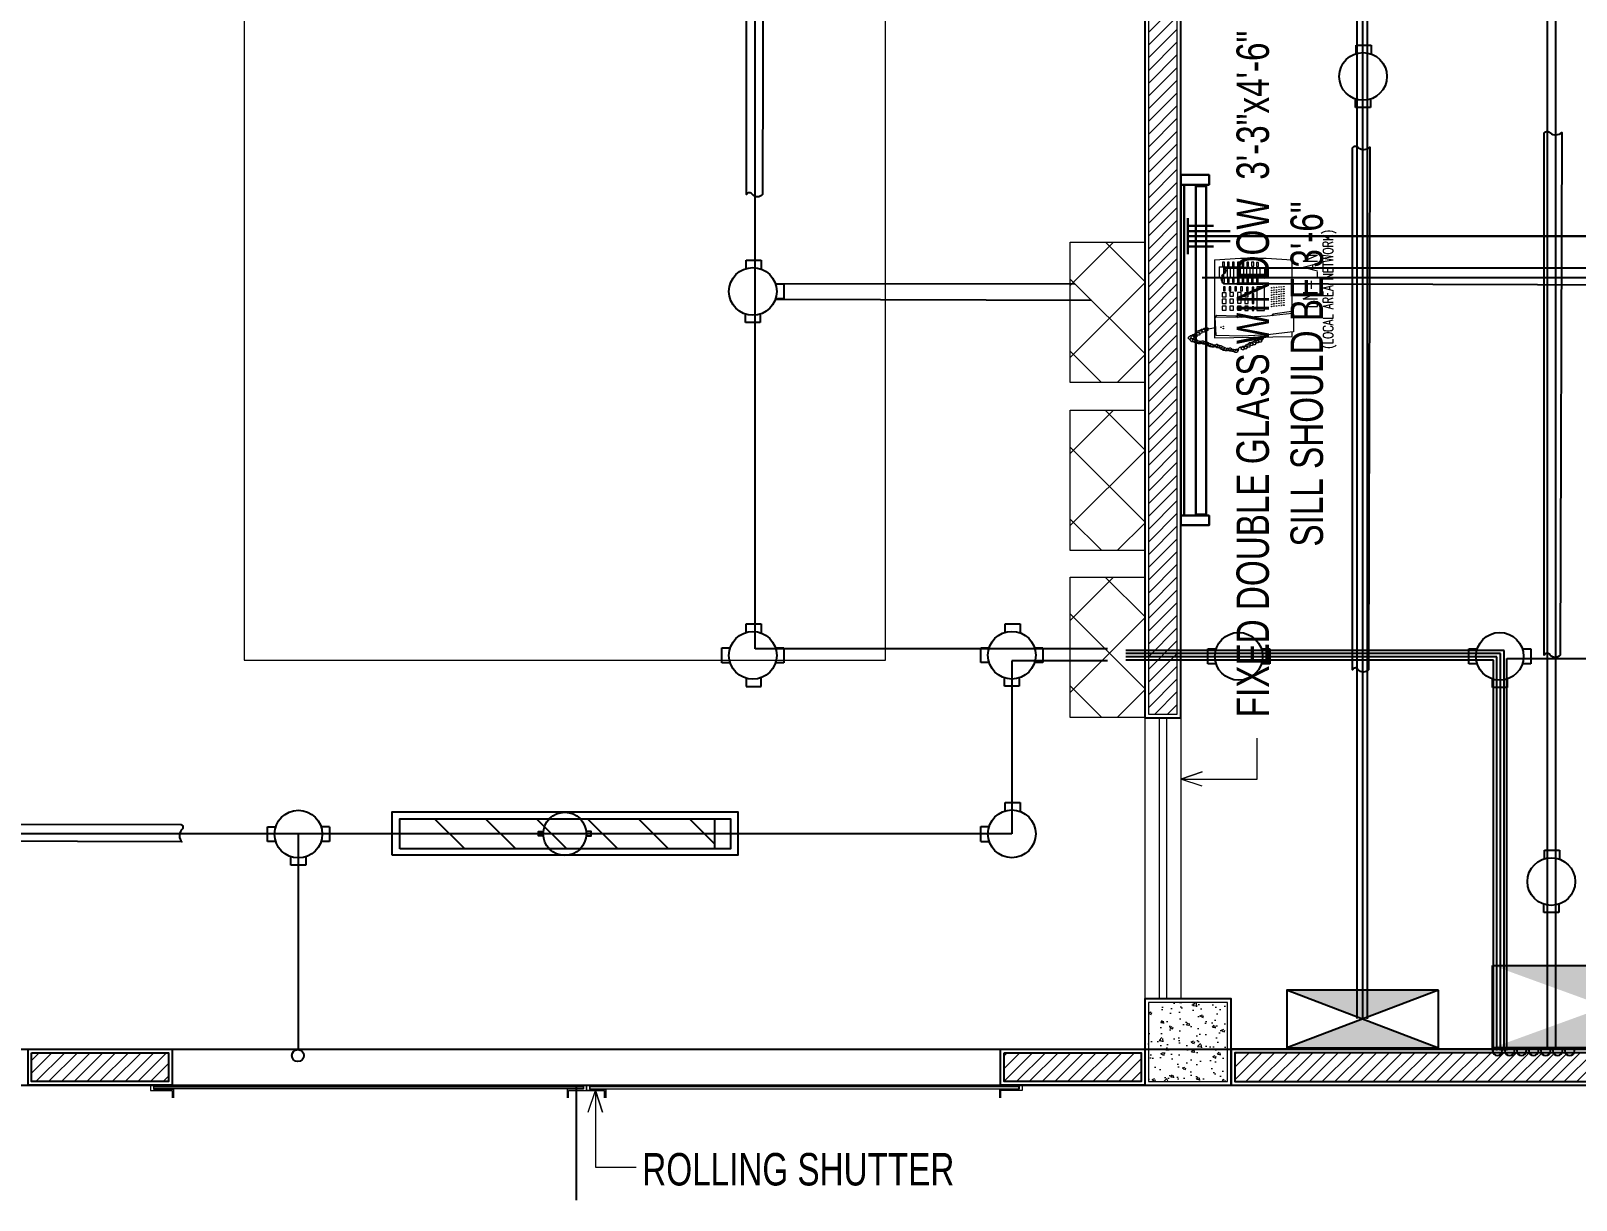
# Model space of a CAD drawing. Header units: inches. Extents: x 1078 to 5607, y 633 to 1543.
# Drawn here: x 1461.2 to 1675.7, y 926.9 to 1089.1 of the extents above; entities that cross this region are included whole.
import ezdxf

# ---------------------------------------------------------------- set-up
doc = ezdxf.new("R2010")
doc.units = ezdxf.units.IN
doc.header["$MEASUREMENT"] = 0
for name, color, linetype in [('Cables', 7, 'Continuous'), ('COLLUM', 1, 'Continuous'), ('Layer 1', 7, 'Continuous'), ('Panels', 1, 'Continuous'), ('wall 05', 3, 'Continuous')]:
    doc.layers.add(name, color=color, linetype=linetype)
for name, color, linetype, lineweight in [('dim-8', 18, 'Continuous', 15), ('DOOR', 115, 'Continuous', 15), ('E-LAN', 6, 'Continuous', 30), ('E-WTL-Wall-Tube-Light', 7, 'Continuous', 30), ('FLOORTILE', 40, 'Continuous', 9), ('Generator Upstone', 50, 'Continuous', 15), ('Glass', 142, 'Continuous', 9), ('HACTH', 8, 'Continuous', 9), ('Parapet', 6, 'Continuous', 15), ('Plaster Line', 5, 'Continuous', 15), ('Switchboard', 30, 'Continuous', 13), ('WINDOW', 140, 'Continuous', 9)]:
    doc.layers.add(name, color=color, linetype=linetype, lineweight=lineweight)
doc.styles.add('Swiss721', font='swisscl.ttf')
doc.styles.add('TAVE1', font='ROMANS.shx', dxfattribs={"width": 0.75})
pattern_1 = [(45, (-138306.2722, -170547.4057), (-0.8838834765, 0.8838834765), [])]

# ---------------------------------------------------------------- blocks, each defined once
blk = doc.blocks.new('TELEPHONE')
at = {"layer": 'Layer 1', "lineweight": 9}
for points in [[(10.02, 12.9), (9.9, 12.9), (9.78, 12.84), (9.72, 12.78), (9.66, 12.72), (9.66, 12.66), (9.6, 12.6), (9.6, 12.36), (9.66, 12.24), (9.66, 12.18), (9.72, 12.12)], [(10.26, 13.32), (10.14, 13.32), (10.08, 13.26), (10.02, 13.26), (9.96, 13.2), (9.9, 13.14), (9.84, 13.08), (9.78, 12.96), (9.78, 12.84), (9.84, 12.72), (9.84, 12.66), (9.9, 12.6), (9.96, 12.54)], [(10.2, 12.78), (10.14, 12.84), (10.14, 12.9), (10.02, 12.9)], [(10.5, 13.62), (10.32, 13.62), (10.26, 13.56), (10.2, 13.5), (10.08, 13.38), (10.08, 13.02), (10.14, 12.9), (10.2, 12.84)], [(10.44, 13.08), (10.44, 13.14), (10.38, 13.2), (10.32, 13.26), (10.26, 13.26), (10.2, 13.32), (10.14, 13.32)], [(10.2, 12.84), (10.38, 12.84), (10.44, 12.9), (10.44, 12.96)], [(10.74, 14.04), (10.68, 14.04), (10.56, 13.98), (10.5, 13.98), (10.32, 13.8), (10.32, 13.5), (10.38, 13.38), (10.38, 13.32), (10.44, 13.26)], [(10.44, 13.26), (10.68, 13.26), (10.68, 13.38), (10.74, 13.38)], [(10.44, 12.96), (10.44, 13.08)], [(10.92, 14.4), (10.74, 14.4), (10.62, 14.34), (10.62, 14.28), (10.56, 14.22), (10.5, 14.1), (10.5, 13.86), (10.56, 13.8), (10.62, 13.74), (10.68, 13.68)], [(10.68, 13.5), (10.68, 13.56), (10.62, 13.62), (10.5, 13.62)], [(10.92, 13.92), (10.86, 13.98), (10.8, 14.04), (10.68, 14.04)], [(10.68, 13.68), (10.74, 13.68), (10.74, 13.62), (10.8, 13.62), (10.8, 13.68), (10.86, 13.68), (10.92, 13.74), (10.92, 13.8)], [(10.74, 13.38), (10.74, 13.44), (10.68, 13.5)], [(10.8, 14.1), (10.8, 14.04), (10.98, 14.04), (10.98, 14.1), (11.04, 14.1), (11.04, 14.34)], [(11.1, 13.5), (11.16, 13.5), (11.28, 13.62), (11.28, 13.68), (11.34, 13.68), (11.34, 13.98), (11.28, 13.98), (11.28, 14.04), (11.22, 14.1), (11.16, 14.1), (11.1, 14.16), (10.92, 14.16), (10.86, 14.1), (10.8, 14.1)], [(10.92, 13.8), (10.92, 13.92)], [(11.1, 13.8), (11.04, 13.8), (11.04, 13.74), (10.98, 13.68), (10.98, 13.62), (11.04, 13.56)], [(11.04, 13.56), (11.04, 13.5), (11.1, 13.5)], [(11.16, 13.2), (11.28, 13.2), (11.34, 13.26), (11.46, 13.38), (11.46, 13.56), (11.4, 13.62), (11.4, 13.68), (11.34, 13.74), (11.28, 13.74), (11.28, 13.8), (11.1, 13.8)], [(11.22, 13.5), (11.16, 13.5), (11.1, 13.44)], [(11.1, 13.44), (11.1, 13.26)], [(11.1, 13.26), (11.1, 13.2), (11.16, 13.2)], [(11.22, 12.96), (11.22, 12.9), (11.4, 12.9), (11.46, 12.96), (11.52, 13.02), (11.52, 13.08), (11.58, 13.14), (11.58, 13.32), (11.52, 13.38), (11.52, 13.44), (11.46, 13.44), (11.4, 13.5), (11.16, 13.5)], [(11.34, 13.2), (11.28, 13.2), (11.28, 13.14), (11.22, 13.14), (11.22, 12.96)], [(11.34, 12.6), (11.46, 12.6), (11.52, 12.66), (11.58, 12.72), (11.64, 12.78), (11.64, 13.02), (11.58, 13.08), (11.52, 13.14), (11.46, 13.2), (11.34, 13.2)], [(0, 10.8), (-0.24, 7.2), (-0.24, 3.6), (0, 0)], [(0, 10.8), (10.8, 10.8)], [(9.66, 12.06), (9.54, 12.06), (9.42, 11.94), (9.42, 11.7), (9.48, 11.7), (9.48, 11.64), (9.6, 11.64)], [(9.42, 10.68), (9.6, 11.64)], [(9.9, 12.48), (9.72, 12.48), (9.48, 12.24), (9.48, 11.88), (9.6, 11.76)], [(9.6, 11.76), (9.66, 11.7), (9.78, 11.7), (9.78, 11.76), (9.84, 11.76), (9.84, 11.82)], [(9.84, 12), (9.78, 12.06), (9.66, 12.06)], [(9.72, 12.12), (9.96, 12.12), (9.96, 12.18), (10.02, 12.24)], [(9.96, 12.36), (9.96, 12.48), (9.78, 12.48)], [(9.84, 11.82), (9.84, 12)], [(10.02, 12.24), (10.02, 12.3), (9.96, 12.36)], [(10.8, 10.8), (10.62, 0)], [(11.34, 12.6), (11.28, 12.54), (11.22, 12.48), (11.22, 12.3)], [(11.22, 12.3), (11.28, 12.3), (11.28, 12.24)], [(11.4, 12.84), (11.28, 12.84), (11.28, 12.78)], [(11.28, 12.24), (11.34, 12.24), (11.4, 12.3), (11.46, 12.3), (11.52, 12.36), (11.52, 12.42), (11.58, 12.48), (11.58, 12.66), (11.52, 12.72), (11.52, 12.78), (11.46, 12.84), (11.4, 12.84)], [(11.28, 12.78), (11.28, 12.66), (11.34, 12.6)], [(11.4, 11.94), (11.46, 11.94), (11.52, 12), (11.58, 12), (11.64, 12.06), (11.64, 12.12), (11.7, 12.18), (11.7, 12.42), (11.64, 12.42), (11.64, 12.48), (11.58, 12.54), (11.52, 12.54), (11.46, 12.6), (11.34, 12.6)], [(11.4, 12.24), (11.34, 12.18), (11.34, 12.06), (11.4, 12)], [(11.46, 11.64), (11.52, 11.64), (11.58, 11.7), (11.64, 11.7), (11.7, 11.76), (11.7, 11.82), (11.76, 11.88), (11.76, 12.06), (11.7, 12.12), (11.7, 12.18), (11.64, 12.24), (11.58, 12.24), (11.52, 12.3), (11.46, 12.3), (11.4, 12.24)], [(11.4, 12), (11.4, 11.94)], [(11.46, 11.94), (11.4, 11.88), (11.4, 11.7)], [(11.4, 11.7), (11.46, 11.7), (11.46, 11.64)], [(11.52, 12), (11.46, 11.94)], [(11.64, 11.28), (11.76, 11.28), (11.82, 11.34), (11.88, 11.4), (11.88, 11.46), (11.94, 11.52), (11.94, 11.7), (11.88, 11.76), (11.88, 11.82), (11.82, 11.82), (11.76, 11.88), (11.52, 11.88)], [(11.64, 11.58), (11.58, 11.52)], [(11.58, 11.52), (11.58, 11.34)], [(11.58, 11.34), (11.58, 11.28), (11.64, 11.28)], [(11.7, 11.7), (11.7, 11.64), (11.64, 11.64)], [(11.76, 10.98), (11.82, 10.98), (11.88, 11.04), (11.94, 11.04), (12, 11.1), (12, 11.16), (12.06, 11.22), (12.06, 11.4), (12, 11.46), (12, 11.52), (11.94, 11.52), (11.88, 11.58), (11.82, 11.58), (11.76, 11.64), (11.7, 11.64), (11.64, 11.58), (11.7, 11.58)], [(11.76, 11.28), (11.7, 11.22), (11.7, 11.04)], [(11.7, 11.04), (11.76, 10.98)], [(11.82, 11.34), (11.82, 11.28), (11.76, 11.28)], [(11.88, 10.92), (11.76, 10.92), (11.76, 10.86)], [(11.76, 10.32), (11.82, 10.32), (11.88, 10.38), (11.94, 10.38), (12, 10.44), (12, 10.5), (12.06, 10.56), (12.06, 10.74), (12, 10.8), (12, 10.86), (11.94, 10.92), (11.88, 10.92)], [(11.76, 10.86), (11.76, 10.74)], [(11.76, 10.74), (11.82, 10.68)], [(11.82, 10.68), (11.94, 10.68), (12.06, 10.8), (12.12, 10.86), (12.12, 11.1), (12.06, 11.16), (12, 11.22), (12, 11.28), (11.88, 11.28), (11.82, 11.34)], [(0.84, 9.42), (0.3, 9.42), (0.3, 9.66), (0.84, 9.66)], [(0.84, 8.76), (0.3, 8.76), (0.3, 9), (0.84, 9)], [(0.84, 9.66), (0.84, 9.42)], [(0.84, 9), (0.84, 8.76)], [(0.96, 10.14), (2.46, 10.14)], [(0.96, 10.14), (0.96, 6.96), (1.08, 3.78)], [(2.28, 9.48), (1.08, 9.48)], [(2.28, 9), (1.08, 9)], [(2.28, 8.58), (1.08, 8.58)], [(2.46, 10.14), (2.4, 6.96), (2.52, 3.78)], [(3.12, 9.42), (2.58, 9.42), (2.58, 9.66), (3.12, 9.66)], [(3.12, 8.76), (2.58, 8.76), (2.58, 9), (3.12, 9)], [(3.12, 9.66), (3.12, 9.42)], [(3.12, 9), (3.12, 8.76)], [(4.26, 9.3), (3.72, 9.3), (3.72, 9.54), (4.26, 9.54)], [(4.26, 8.52), (3.72, 8.52), (3.72, 8.76), (4.26, 8.76)], [(4.26, 9.54), (4.26, 9.3)], [(4.26, 8.76), (4.26, 8.52)], [(4.5, 8.64), (5.04, 8.64)], [(4.5, 8.16), (4.5, 8.64)], [(4.56, 9.72), (5.1, 9.72)], [(4.56, 9.18), (4.56, 9.72)], [(5.1, 9.18), (4.56, 9.18)], [(5.04, 8.64), (5.04, 8.16)], [(5.1, 9.72), (5.1, 9.18)], [(6.06, 9.18), (5.46, 9.18), (5.46, 9.72), (6.06, 9.72)], [(6, 8.16), (5.46, 8.16), (5.46, 8.64), (6, 8.64)], [(6, 8.64), (6, 8.16)], [(6.06, 9.72), (6.06, 9.18)], [(6.96, 9.18), (6.42, 9.18), (6.42, 9.72), (6.96, 9.72)], [(6.96, 8.16), (6.42, 8.16), (6.42, 8.64), (6.96, 8.64)], [(6.96, 9.72), (6.96, 9.18)], [(6.96, 8.64), (6.96, 8.16)], [(7.44, -0.06), (7.8, 3.48), (7.98, 7.02), (7.92, 10.62)], [(7.68, 10.5), (7.92, 10.68)], [(7.68, 10.5), (7.74, 7.8), (7.98, 7.5)], [(7.98, 10.68), (7.92, 10.68), (7.92, 10.62)], [(10.44, 10.56), (7.98, 10.68)], [(9.24, 9.6), (9.18, 9.6), (9.18, 9.54), (9.24, 9.54), (9.24, 9.6)], [(9.18, 9.6), (9.18, 9.6)], [(9.3, 9.9), (9.36, 9.84), (9.36, 9.9), (9.3, 9.9)], [(9.54, 9.6), (9.48, 9.6), (9.48, 9.54), (9.54, 9.54), (9.54, 9.6)], [(9.48, 9.6), (9.48, 9.6)], [(9.96, -0.12), (10.38, 3.42), (10.56, 6.96), (10.5, 10.5)], [(10.5, 10.5), (10.5, 10.56), (10.44, 10.56)], [(11.76, 10.62), (11.7, 10.56), (11.7, 10.38)], [(11.7, 10.38), (11.76, 10.38), (11.76, 10.32)], [(11.82, 10.68), (11.76, 10.62)], [(11.88, 10.08), (11.88, 10.02), (11.94, 10.02), (12, 10.08), (12.06, 10.08), (12.12, 10.14), (12.12, 10.2), (12.18, 10.26), (12.18, 10.5), (12.12, 10.5), (12.12, 10.56), (12.06, 10.62), (12, 10.62), (11.94, 10.68), (11.82, 10.68)], [(11.94, 10.38), (11.88, 10.38), (11.88, 10.32), (11.82, 10.26), (11.82, 10.14), (11.88, 10.08)], [(11.94, 10.02), (11.88, 9.96), (11.88, 9.84), (11.94, 9.78), (11.94, 9.72)], [(11.94, 9.72), (12, 9.72), (12.06, 9.78), (12.12, 9.78), (12.18, 9.84), (12.18, 9.9), (12.24, 9.96), (12.24, 10.2), (12.18, 10.2), (12.18, 10.26), (12.12, 10.32), (12.06, 10.32), (12, 10.38), (11.94, 10.38)], [(12, 10.08), (11.94, 10.02)], [(12.12, 9.42), (12.18, 9.42), (12.24, 9.48), (12.3, 9.48), (12.36, 9.54), (12.42, 9.6), (12.42, 9.84), (12.36, 9.9), (12.36, 9.96), (12.3, 9.96), (12.24, 10.02), (12.18, 10.02), (12.12, 10.08), (12.06, 10.08), (12, 10.02)], [(12.12, 9.72), (12.06, 9.66), (12.06, 9.48)], [(12.06, 9.48), (12.12, 9.48), (12.12, 9.42)], [(12.18, 9.78), (12.12, 9.72)], [(12.3, 9.48), (12.3, 9.42), (12.24, 9.42), (12.24, 9.36), (12.18, 9.3), (12.18, 9.24), (12.24, 9.18)], [(12.3, 8.82), (12.24, 8.76), (12.24, 8.7), (12.18, 8.64), (12.18, 8.58), (12.24, 8.52)], [(12.36, 9.06), (12.3, 9.06), (12.24, 9)], [(12.24, 9), (12.24, 8.94), (12.3, 8.88), (12.3, 8.82), (12.36, 8.82)], [(12.36, 8.82), (12.42, 8.82), (12.42, 8.88), (12.48, 8.88), (12.6, 9), (12.6, 9.24), (12.54, 9.3), (12.54, 9.36), (12.48, 9.42), (12.42, 9.42), (12.36, 9.48), (12.3, 9.48)], [(12.3, 8.46), (12.36, 8.46), (12.42, 8.52), (12.48, 8.58), (12.54, 8.64), (12.54, 8.94), (12.42, 9.06), (12.36, 9.06)], [(0.84, 8.04), (0.3, 8.04), (0.3, 8.28), (0.84, 8.28)], [(0.84, 7.38), (0.3, 7.38), (0.3, 7.62), (0.84, 7.62)], [(0.84, 6.72), (0.3, 6.72), (0.3, 6.96), (0.84, 6.96)], [(0.84, 8.28), (0.84, 8.04)], [(0.84, 7.62), (0.84, 7.38)], [(0.84, 6.96), (0.84, 6.72)], [(2.28, 8.1), (1.08, 8.1)], [(2.28, 7.62), (1.08, 7.62)], [(2.28, 7.2), (1.08, 7.2)], [(2.28, 6.72), (1.08, 6.72)], [(3.06, 7.38), (2.52, 7.38), (2.52, 7.62), (3.06, 7.62)], [(3.06, 6.72), (2.52, 6.72), (2.52, 6.96), (3.06, 6.96)], [(3.12, 8.04), (2.58, 8.04), (2.58, 8.28), (3.12, 8.28)], [(3.06, 7.62), (3.06, 7.38)], [(3.06, 6.96), (3.06, 6.72)], [(3.12, 8.28), (3.12, 8.04)], [(4.26, 7.74), (3.72, 7.74), (3.72, 7.98), (4.26, 7.98)], [(4.26, 6.9), (3.72, 6.9), (3.72, 7.2), (4.26, 7.2)], [(4.26, 7.98), (4.26, 7.74)], [(4.26, 7.2), (4.26, 6.9)], [(5.04, 8.16), (4.5, 8.16)], [(4.5, 7.62), (5.1, 7.62)], [(4.5, 7.08), (4.5, 7.62)], [(5.1, 7.08), (4.5, 7.08)], [(4.56, 6.6), (5.1, 6.6)], [(4.56, 6.12), (4.56, 6.6)], [(5.1, 7.62), (5.1, 7.08)], [(5.1, 6.6), (5.1, 6.12)], [(6, 7.08), (5.46, 7.08), (5.46, 7.62), (6, 7.62)], [(6.06, 6.12), (5.46, 6.12), (5.46, 6.6), (6.06, 6.6)], [(6, 7.62), (6, 7.08)], [(6.06, 6.6), (6.06, 6.12)], [(6.96, 7.08), (6.42, 7.08), (6.42, 7.62), (6.96, 7.62)], [(7.02, 6.12), (6.42, 6.12), (6.42, 6.6), (7.02, 6.6)], [(6.96, 7.62), (6.96, 7.08)], [(7.02, 6.6), (7.02, 6.12)], [(12.18, 6.66), (12.06, 6.66), (12, 6.6), (11.94, 6.6), (11.88, 6.54), (11.82, 6.48), (11.76, 6.42), (11.76, 6.36), (11.7, 6.24), (11.7, 6.18), (11.76, 6.12), (11.76, 6), (11.88, 5.88)], [(12.36, 7.08), (12.3, 7.02), (12.12, 7.02), (12.06, 6.96), (12, 6.9), (11.94, 6.84), (11.94, 6.48), (12, 6.42), (12, 6.36), (12.06, 6.3)], [(12.36, 7.44), (12.3, 7.44), (12.12, 7.26), (12.12, 7.2), (12.06, 7.14), (12.06, 6.9), (12.12, 6.84), (12.18, 6.78), (12.24, 6.72)], [(12.06, 6.3), (12.12, 6.3), (12.18, 6.24), (12.24, 6.3), (12.3, 6.3), (12.3, 6.36), (12.36, 6.42), (12.36, 6.48), (12.3, 6.54)], [(12.3, 6.54), (12.3, 6.6), (12.24, 6.6), (12.24, 6.66), (12.12, 6.66)], [(12.24, 8.52), (12.24, 8.46), (12.3, 8.46)], [(12.48, 6.96), (12.42, 6.96), (12.42, 7.02), (12.36, 7.02), (12.36, 7.08), (12.3, 7.08), (12.24, 7.02)], [(12.24, 6.72), (12.24, 6.66), (12.36, 6.66), (12.36, 6.72), (12.42, 6.72), (12.48, 6.78), (12.48, 6.84)], [(12.42, 8.52), (12.36, 8.46)], [(12.36, 8.46), (12.36, 8.22)], [(12.36, 8.22), (12.36, 8.16), (12.42, 8.16)], [(12.48, 7.86), (12.42, 7.86), (12.36, 7.8)], [(12.36, 7.8), (12.36, 7.5), (12.42, 7.5)], [(12.42, 7.5), (12.6, 7.5), (12.72, 7.62), (12.78, 7.62), (12.78, 7.68), (12.84, 7.74), (12.84, 7.92), (12.78, 7.98), (12.78, 8.04), (12.72, 8.1), (12.66, 8.16), (12.6, 8.16), (12.48, 8.22)], [(12.48, 8.22), (12.42, 8.22), (12.42, 8.16)], [(12.42, 8.16), (12.42, 7.92)], [(12.42, 7.92), (12.42, 7.86), (12.48, 7.86)], [(12.48, 6.84), (12.48, 6.96)], [(0.84, 6.06), (0.3, 6.06), (0.3, 6.3), (0.84, 6.3)], [(0.84, 5.34), (0.3, 5.34), (0.3, 5.64), (0.84, 5.64)], [(0.9, 4.68), (0.36, 4.68), (0.36, 4.98), (0.9, 4.98)], [(0.84, 6.3), (0.84, 6.06)], [(0.84, 5.64), (0.84, 5.34)], [(0.9, 4.98), (0.9, 4.68)], [(2.28, 6.3), (1.08, 6.3)], [(2.28, 5.82), (1.08, 5.82)], [(2.34, 5.4), (1.08, 5.4)], [(2.34, 4.92), (1.14, 4.92)], [(2.34, 4.44), (1.14, 4.44)], [(3.06, 6.06), (2.52, 6.06), (2.52, 6.3), (3.06, 6.3)], [(3.12, 5.4), (2.58, 5.4), (2.58, 5.64), (3.12, 5.64)], [(3.12, 4.74), (2.58, 4.74), (2.58, 4.98), (3.12, 4.98)], [(3.06, 6.3), (3.06, 6.06)], [(3.12, 5.64), (3.12, 5.4)], [(3.12, 4.98), (3.12, 4.74)], [(3.72, 4.92), (7.02, 4.92)], [(3.72, 3.84), (3.72, 4.92)], [(4.32, 6.12), (3.78, 6.12), (3.78, 6.36), (4.32, 6.36)], [(4.32, 5.34), (3.78, 5.34), (3.78, 5.58), (4.32, 5.58)], [(4.32, 6.36), (4.32, 6.12)], [(4.32, 5.58), (4.32, 5.34)], [(5.1, 6.12), (4.56, 6.12)], [(4.68, 5.58), (5.28, 5.58)], [(4.68, 5.34), (4.68, 5.58)], [(5.28, 5.34), (4.68, 5.34)], [(5.28, 5.58), (5.28, 5.34)], [(6.06, 5.34), (5.52, 5.34), (5.52, 5.58), (6.06, 5.58)], [(6.06, 5.58), (6.06, 5.34)], [(7.02, 5.34), (6.48, 5.34), (6.48, 5.58), (7.02, 5.58)], [(7.02, 5.58), (7.02, 5.34)], [(7.02, 4.92), (7.02, 3.84)], [(11.46, 5.04), (11.34, 5.04), (11.28, 4.98), (11.22, 4.98), (10.98, 4.74), (10.98, 4.56), (11.04, 4.5), (11.04, 4.38), (11.16, 4.26)], [(11.22, 4.62), (11.1, 4.62), (10.98, 4.5), (10.98, 4.26), (11.04, 4.2), (11.1, 4.2), (11.1, 4.14)], [(11.58, 5.46), (11.52, 5.46), (11.4, 5.4), (11.34, 5.4), (11.28, 5.34), (11.22, 5.28), (11.16, 5.22), (11.16, 4.8), (11.28, 4.68)], [(11.16, 4.26), (11.34, 4.26), (11.34, 4.32), (11.4, 4.32), (11.4, 4.5)], [(11.4, 4.5), (11.4, 4.56), (11.34, 4.56), (11.34, 4.62), (11.22, 4.62)], [(11.28, 4.68), (11.52, 4.68), (11.52, 4.8)], [(11.76, 5.82), (11.64, 5.82), (11.52, 5.76), (11.46, 5.76), (11.4, 5.7), (11.4, 5.58), (11.34, 5.52), (11.34, 5.28), (11.4, 5.22), (11.46, 5.16), (11.46, 5.1)], [(11.52, 4.92), (11.52, 4.98), (11.46, 4.98), (11.46, 5.04), (11.34, 5.04)], [(11.94, 6.24), (11.76, 6.24), (11.7, 6.18), (11.46, 5.94), (11.46, 5.76), (11.52, 5.7), (11.52, 5.64), (11.58, 5.52), (11.64, 5.52)], [(11.46, 5.1), (11.52, 5.1), (11.52, 5.04), (11.64, 5.04), (11.64, 5.1), (11.7, 5.1), (11.7, 5.16), (11.76, 5.16), (11.76, 5.22)], [(11.76, 5.34), (11.7, 5.34), (11.7, 5.4), (11.64, 5.4), (11.64, 5.46), (11.52, 5.46)], [(11.52, 4.8), (11.52, 4.92)], [(11.64, 5.52), (11.64, 5.46), (11.82, 5.46), (11.82, 5.52), (11.88, 5.52), (11.88, 5.7)], [(11.88, 5.7), (11.88, 5.76), (11.82, 5.76), (11.82, 5.82), (11.7, 5.82)], [(11.76, 5.22), (11.76, 5.34)], [(12.12, 6.12), (12.12, 6.18), (12.06, 6.18), (12.06, 6.24), (11.94, 6.24)], [(2.52, 3.78), (1.08, 3.78)], [(7.02, 3.84), (3.72, 3.84)], [(3.78, 2.16), (3.84, 2.16), (3.84, 2.22), (3.78, 2.22), (3.78, 2.16)], [(3.84, 2.82), (3.9, 2.82), (3.9, 2.88), (3.84, 2.88), (3.84, 2.82)], [(4.14, 2.16), (4.2, 2.16), (4.2, 2.22), (4.14, 2.22), (4.14, 2.16)], [(4.2, 2.82), (4.26, 2.82), (4.26, 2.88), (4.2, 2.88), (4.2, 2.82)], [(4.44, 2.16), (4.5, 2.16), (4.5, 2.22), (4.44, 2.22), (4.44, 2.16)], [(4.5, 2.82), (4.56, 2.82), (4.56, 2.88), (4.5, 2.88), (4.5, 2.82)], [(4.74, 2.16), (4.8, 2.16), (4.8, 2.22), (4.74, 2.22), (4.74, 2.16)], [(4.8, 2.52), (4.86, 2.52), (4.86, 2.58), (4.8, 2.58), (4.8, 2.52)], [(4.86, 2.82), (4.92, 2.82), (4.92, 2.88), (4.86, 2.88), (4.86, 2.82)], [(5.1, 2.52), (5.16, 2.52), (5.16, 2.58), (5.1, 2.52)], [(5.1, 2.16), (5.16, 2.16), (5.16, 2.22), (5.1, 2.22), (5.1, 2.16)], [(5.16, 2.82), (5.22, 2.82), (5.22, 2.88), (5.16, 2.88), (5.16, 2.82)], [(5.4, 2.16), (5.46, 2.16), (5.46, 2.22), (5.4, 2.22), (5.4, 2.16)], [(5.46, 2.82), (5.52, 2.82), (5.52, 2.88), (5.46, 2.88), (5.46, 2.82)], [(5.7, 2.16), (5.76, 2.16), (5.76, 2.22), (5.7, 2.22), (5.7, 2.16)], [(5.76, 2.82), (5.82, 2.82), (5.82, 2.88), (5.76, 2.88), (5.76, 2.82)], [(5.76, 2.52), (5.82, 2.52), (5.76, 2.58), (5.76, 2.52)], [(6, 2.16), (6.06, 2.16), (6.06, 2.22), (6, 2.22), (6, 2.16)], [(6.06, 2.52), (6.12, 2.52), (6.12, 2.58), (6.06, 2.58), (6.06, 2.52)], [(6.12, 2.82), (6.18, 2.82), (6.18, 2.88), (6.12, 2.88), (6.12, 2.82)], [(6.36, 2.16), (6.42, 2.16), (6.42, 2.22), (6.36, 2.22), (6.36, 2.16)], [(6.42, 2.82), (6.48, 2.82), (6.48, 2.88), (6.42, 2.88), (6.42, 2.82)], [(7.14, 0.12), (7.5, 2.7)], [(7.5, 2.7), (7.74, 2.88)], [(11.1, 4.14), (10.68, 3.84)], [(7.32, 0), (0, 0)], [(3.72, 1.2), (3.66, 1.2), (3.66, 1.14), (3.72, 1.14), (3.72, 1.2)], [(3.66, 1.2), (3.66, 1.2)], [(3.72, 1.8), (3.78, 1.8), (3.78, 1.86), (3.72, 1.86), (3.72, 1.8)], [(3.72, 1.5), (3.78, 1.5), (3.72, 1.56), (3.72, 1.5)], [(4.08, 1.2), (4.02, 1.2), (4.02, 1.14), (4.08, 1.14), (4.08, 1.2)], [(4.02, 1.2), (4.02, 1.2)], [(4.08, 1.8), (4.14, 1.8), (4.14, 1.86), (4.08, 1.86), (4.08, 1.8)], [(4.38, 1.2), (4.32, 1.2), (4.32, 1.14), (4.38, 1.14), (4.38, 1.2)], [(4.32, 1.2), (4.32, 1.2)], [(4.38, 1.8), (4.44, 1.8), (4.44, 1.86), (4.38, 1.86), (4.38, 1.8)], [(4.38, 1.5), (4.44, 1.5), (4.38, 1.56), (4.38, 1.5)], [(4.68, 1.2), (4.62, 1.2), (4.62, 1.14), (4.68, 1.14), (4.68, 1.2)], [(4.62, 1.2), (4.62, 1.2)], [(4.68, 1.5), (4.74, 1.5), (4.74, 1.56), (4.68, 1.56), (4.68, 1.5)], [(4.74, 1.8), (4.8, 1.8), (4.8, 1.86), (4.74, 1.86), (4.74, 1.8)], [(4.92, 1.2), (4.98, 1.2), (4.98, 1.14), (5.04, 1.2), (4.92, 1.2)], [(5.04, 1.8), (5.1, 1.8), (5.1, 1.86), (5.04, 1.86), (5.04, 1.8)], [(5.34, 1.2), (5.28, 1.2), (5.28, 1.14), (5.34, 1.14), (5.34, 1.2)], [(5.28, 1.2), (5.28, 1.2)], [(5.34, 1.8), (5.4, 1.8), (5.4, 1.86), (5.34, 1.86), (5.34, 1.8)], [(5.64, 1.2), (5.58, 1.2), (5.58, 1.14), (5.64, 1.14), (5.64, 1.2)], [(5.58, 1.2), (5.58, 1.2)], [(5.64, 1.8), (5.7, 1.8), (5.7, 1.86), (5.64, 1.86), (5.64, 1.8)], [(5.64, 1.5), (5.7, 1.5), (5.64, 1.56), (5.64, 1.5)], [(5.94, 1.2), (5.88, 1.2), (5.88, 1.14), (5.94, 1.14), (5.94, 1.2)], [(5.88, 1.2), (5.88, 1.2)], [(5.94, 1.5), (6, 1.5), (6, 1.56), (5.94, 1.56), (5.94, 1.5)], [(6, 1.8), (6.06, 1.8), (6.06, 1.86), (6, 1.86), (6, 1.8)], [(6.3, 1.2), (6.24, 1.2), (6.24, 1.14), (6.3, 1.14), (6.3, 1.2)], [(6.24, 1.2), (6.24, 1.2)], [(6.3, 1.8), (6.36, 1.8), (6.36, 1.86), (6.3, 1.86), (6.3, 1.8)], [(7.44, -0.12), (7.14, 0.12)], [(10.62, 0), (10.02, 0)], [(7.44, -0.06), (7.44, -0.12), (7.5, -0.18)], [(7.5, -0.18), (9.96, -0.18), (9.96, -0.12)]]:
    blk.add_lwpolyline(points, dxfattribs=at)
for points, knots in [([(9.96, 12.54), (9.96, 12.54), (10.02, 12.54), (10.02, 12.54), (10.18, 12.52), (10.22, 12.56), (10.2, 12.72), (10.2, 12.72), (10.2, 12.78), (10.2, 12.78)], [0, 0, 0, 0, 1, 1, 1, 2, 2, 2, 3, 3, 3, 3]), ([(12.24, 9.18), (12.24, 9.18), (12.24, 9.12), (12.24, 9.12), (12.24, 9.12), (12.36, 9.12), (12.36, 9.12), (12.5, 9.29), (12.56, 9.22), (12.54, 9.42), (12.54, 9.42), (12.54, 9.6), (12.54, 9.6), (12.54, 9.6), (12.48, 9.66), (12.48, 9.66), (12.48, 9.66), (12.42, 9.72), (12.42, 9.72), (12.42, 9.72), (12.3, 9.72), (12.3, 9.72), (12.3, 9.72), (12.24, 9.78), (12.24, 9.78), (12.24, 9.78), (12.18, 9.78), (12.18, 9.78), (12.18, 9.78), (12.12, 9.72), (12.12, 9.72)], [0, 0, 0, 0, 1, 1, 1, 2, 2, 2, 3, 3, 3, 4, 4, 4, 5, 5, 5, 6, 6, 6, 7, 7, 7, 8, 8, 8, 9, 9, 9, 10, 10, 10, 10]), ([(12.42, 8.16), (12.42, 8.16), (12.48, 8.16), (12.48, 8.16), (12.75, 8.43), (12.64, 8.25), (12.66, 8.64), (12.66, 8.64), (12.66, 8.7), (12.66, 8.7), (12.66, 8.7), (12.6, 8.7), (12.6, 8.7), (12.6, 8.7), (12.54, 8.76), (12.54, 8.76), (12.54, 8.76), (12.48, 8.82), (12.48, 8.82), (12.48, 8.82), (12.3, 8.82), (12.3, 8.82)], [0, 0, 0, 0, 1, 1, 1, 2, 2, 2, 3, 3, 3, 4, 4, 4, 5, 5, 5, 6, 6, 6, 7, 7, 7, 7]), ([(12.36, 7.44), (12.36, 7.44), (12.42, 7.44), (12.42, 7.44), (12.6, 7.63), (12.52, 7.49), (12.54, 7.8), (12.54, 7.8), (12.48, 7.86), (12.48, 7.86)], [0, 0, 0, 0, 1, 1, 1, 2, 2, 2, 3, 3, 3, 3]), ([(12.48, 7.86), (12.48, 7.86), (12.54, 7.86), (12.54, 7.86), (12.81, 8.13), (12.7, 7.96), (12.72, 8.34), (12.72, 8.34), (12.72, 8.4), (12.72, 8.4), (12.72, 8.4), (12.66, 8.4), (12.66, 8.4), (12.66, 8.4), (12.6, 8.46), (12.6, 8.46), (12.6, 8.46), (12.54, 8.46), (12.54, 8.46), (12.54, 8.46), (12.48, 8.52), (12.48, 8.52), (12.48, 8.52), (12.42, 8.52), (12.42, 8.52)], [0, 0, 0, 0, 1, 1, 1, 2, 2, 2, 3, 3, 3, 4, 4, 4, 5, 5, 5, 6, 6, 6, 7, 7, 7, 8, 8, 8, 8]), ([(11.88, 5.88), (11.88, 5.88), (11.94, 5.88), (11.94, 5.88), (12.1, 5.86), (12.14, 5.9), (12.12, 6.06), (12.12, 6.06), (12.12, 6.12), (12.12, 6.12)], [0, 0, 0, 0, 1, 1, 1, 2, 2, 2, 3, 3, 3, 3]), ([(3.84, 2.52), (3.84, 2.52), (3.9, 2.52), (3.9, 2.52), (3.9, 2.52), (3.84, 2.52), (3.84, 2.52), (3.84, 2.52), (3.84, 2.58), (3.84, 2.58), (3.84, 2.58), (3.84, 2.52), (3.84, 2.52)], [0, 0, 0, 0, 1, 1, 1, 2, 2, 2, 3, 3, 3, 4, 4, 4, 4]), ([(4.14, 2.52), (4.14, 2.52), (4.2, 2.52), (4.2, 2.52), (4.2, 2.52), (4.2, 2.58), (4.2, 2.58), (4.2, 2.58), (4.2, 2.52), (4.2, 2.52), (4.2, 2.52), (4.14, 2.52), (4.14, 2.52)], [0, 0, 0, 0, 1, 1, 1, 2, 2, 2, 3, 3, 3, 4, 4, 4, 4]), ([(4.5, 2.52), (4.5, 2.52), (4.56, 2.52), (4.56, 2.52), (4.56, 2.52), (4.5, 2.52), (4.5, 2.52), (4.5, 2.52), (4.5, 2.58), (4.5, 2.58), (4.5, 2.58), (4.5, 2.52), (4.5, 2.52)], [0, 0, 0, 0, 1, 1, 1, 2, 2, 2, 3, 3, 3, 4, 4, 4, 4]), ([(5.4, 2.52), (5.4, 2.52), (5.46, 2.52), (5.46, 2.52), (5.46, 2.52), (5.46, 2.58), (5.46, 2.58), (5.46, 2.58), (5.46, 2.52), (5.46, 2.52), (5.46, 2.52), (5.4, 2.52), (5.4, 2.52)], [0, 0, 0, 0, 1, 1, 1, 2, 2, 2, 3, 3, 3, 4, 4, 4, 4]), ([(6.36, 2.52), (6.36, 2.52), (6.42, 2.52), (6.42, 2.52), (6.42, 2.52), (6.42, 2.58), (6.42, 2.58), (6.42, 2.58), (6.42, 2.52), (6.42, 2.52), (6.42, 2.52), (6.36, 2.52), (6.36, 2.52)], [0, 0, 0, 0, 1, 1, 1, 2, 2, 2, 3, 3, 3, 4, 4, 4, 4]), ([(4.02, 1.5), (4.02, 1.5), (4.08, 1.5), (4.08, 1.5), (4.08, 1.5), (4.08, 1.56), (4.08, 1.56), (4.08, 1.56), (4.08, 1.5), (4.08, 1.5), (4.08, 1.5), (4.02, 1.5), (4.02, 1.5)], [0, 0, 0, 0, 1, 1, 1, 2, 2, 2, 3, 3, 3, 4, 4, 4, 4]), ([(4.98, 1.5), (4.98, 1.5), (5.04, 1.5), (5.04, 1.5), (5.04, 1.5), (5.04, 1.56), (5.04, 1.56), (5.04, 1.56), (5.04, 1.5), (5.04, 1.5), (5.04, 1.5), (4.98, 1.5), (4.98, 1.5)], [0, 0, 0, 0, 1, 1, 1, 2, 2, 2, 3, 3, 3, 4, 4, 4, 4]), ([(5.28, 1.5), (5.28, 1.5), (5.34, 1.5), (5.34, 1.5), (5.34, 1.5), (5.34, 1.56), (5.34, 1.56), (5.34, 1.56), (5.34, 1.5), (5.34, 1.5), (5.34, 1.5), (5.28, 1.5), (5.28, 1.5)], [0, 0, 0, 0, 1, 1, 1, 2, 2, 2, 3, 3, 3, 4, 4, 4, 4]), ([(6.24, 1.5), (6.24, 1.5), (6.3, 1.5), (6.3, 1.5), (6.3, 1.5), (6.3, 1.56), (6.3, 1.56), (6.3, 1.56), (6.3, 1.5), (6.3, 1.5), (6.3, 1.5), (6.24, 1.5), (6.24, 1.5)], [0, 0, 0, 0, 1, 1, 1, 2, 2, 2, 3, 3, 3, 4, 4, 4, 4])]:
    blk.add_open_spline(points, degree=3, knots=knots, dxfattribs=at)
blk = doc.blocks.new('ASDSAETR')
for p, q in [((51404, -7188.31), (51404, -7197.3)), ((51404, -7190.29), (51410.36, -7190.29)), ((51404, -7191.55), (51414.43, -7191.55)), ((51404, -7192.81), (51418.49, -7192.81)), ((51404, -7194.07), (51414.43, -7194.07)), ((51404, -7195.33), (51410.36, -7195.33))]:
    blk.add_line(p, q)
blk = doc.blocks.new('A$C63C712C3')
at = {"ltscale": 2}
for p, q in [((39.8, 42), (33.8, 42)), ((39.8, 15.9), (33.8, 15.9)), ((1230.6, 42), (1236.6, 42)), ((1230.6, 15.9), (1236.6, 15.9))]:
    blk.add_line(p, q, dxfattribs=at)
for points in [[(35.5, 102.6), (0, 102.6), (0, 0), (35.5, 0)], [(35.5, 102.6), (1235.5, 102.6), (1235.5, 90.2), (35.5, 90.2)], [(1235.5, 102.6), (1270.9, 102.6), (1270.9, 0), (1235.5, 0)], [(39.8, 47.6), (1230.6, 47.6), (1230.6, 10.1), (39.8, 10.1)]]:
    blk.add_lwpolyline(points, close=True, dxfattribs=at)

msp = doc.modelspace()

# ---------------------------------------------------------------- hatches: boundary and pattern name
h = msp.add_hatch()
h.set_pattern_fill('ANSI31', color=256, scale=40, angle=270)
h.set_pattern_definition([(315, (1432.778, 1205.6394), (3.53553, 3.53553), [])])
h.paths.add_polyline_path([(1556.12, 975.59), (1556.12, 979.79), (1514.51, 979.79), (1514.51, 975.59)])
h = msp.add_hatch(color=252)
h.dxf.hatch_style = 1
h.paths.add_polyline_path([(1656.53, 956.01), (1635.59, 956.01), (1646.04, 952.02)])
h.paths.add_polyline_path([(1646.04, 952.02), (1635.51, 948.01), (1656.53, 948.01)])
at = {"layer": 'HACTH', "lineweight": 0}
h = msp.add_hatch(dxfattribs=at)
h.set_pattern_fill('ANSI31', color=256, scale=10, style=0)
h.set_pattern_definition(pattern_1)
h.paths.add_polyline_path([(1620.28, 1219.31), (1616.28, 1219.31), (1616.28, 1108.31), (1620.28, 1108.31)])
h.paths.add_polyline_path([(1616.28, 994.31), (1620.28, 994.31), (1620.28, 1095.31), (1616.28, 1095.31)])
h = msp.add_hatch(dxfattribs=at)
h.set_pattern_fill('AR-CONC', color=256, scale=0.5, style=0)
h.set_pattern_definition([(50, (-133600.433, -171591.5186), (3.586300913, -0.313760675), [0.375, -4.125]), (355, (-133600.433, -171591.5186), (-0.69375667, 3.76096067), [0.3, -3.3]), (100.4514, (-133600.1342, -171591.5447), (2.89254691, 3.44719771), [0.31870095, -3.50571056]), (46.1842, (-133600.433, -171590.5186), (5.33620524, -0.82759507), [0.5625, -6.1875]), (96.6356, (-133599.9884, -171590.5876), (4.67331353, 4.87058935), [0.47805144, -5.258565]), (351.1842, (-133600.433, -171590.5186), (4.67330973, 4.870593), [0.45, -4.95]), (21, (-133599.933, -171590.7686), (2.98453526, -2.013094453), [0.375, -4.125]), (326, (-133599.933, -171590.7686), (1.21657666, 3.625750225), [0.3, -3.3]), (71.4514, (-133599.6843, -171590.9364), (4.201113143, 1.612652484), [0.31870095, -3.50571056]), (37.5, (-133600.433, -171591.5186), (0.0607992766, 1.664469269), [0, -3.26, 0, -3.35, 0, -3.3125]), (7.5, (-133600.433, -171591.5186), (1.315347687, 1.97205856), [0, -1.91, 0, -3.185, 0, -1.2625]), (327.5, (-133601.548, -171591.5186), (2.669112181, -0.112774359), [0, -1.25, 0, -3.9, 0, -5.175]), (317.5, (-133602.048, -171591.5186), (2.915930847, 0.500524912), [0, -1.625, 0, -2.59, 0, -3.675])])
h.paths.add_polyline_path([(1616.28, 943.31), (1627.28, 943.31), (1627.28, 954.31), (1616.28, 954.31)])
h = msp.add_hatch(dxfattribs=at)
h.set_pattern_fill('ANSI31', color=256, scale=10, style=0)
h.set_pattern_definition(pattern_1)
h.paths.add_polyline_path([(1461.28, 947.31), (1461.28, 943.31), (1480.28, 943.31), (1480.28, 947.31)])
h.paths.add_polyline_path([(1596.28, 947.31), (1596.28, 943.31), (1615.28, 943.31), (1615.28, 947.31)])
h = msp.add_hatch(dxfattribs=at)
h.set_pattern_fill('ANSI31', color=256, scale=10, style=0)
h.set_pattern_definition(pattern_1)
h.paths.add_polyline_path([(1711.28, 947.31), (1628.28, 947.31), (1628.28, 943.31), (1711.28, 943.31)])
h.paths.add_polyline_path([(1781.28, 947.31), (1752.28, 947.31), (1752.28, 943.31), (1781.28, 943.31)])
at = {"layer": 'Panels'}
h = msp.add_hatch(color=256, dxfattribs=at)
h.dxf.hatch_style = 1
h.paths.add_polyline_path([(1679.78, 953.72), (1695.5, 959.43), (1664.07, 959.43)])
h.paths.add_polyline_path([(1695.5, 948.01), (1679.78, 953.72), (1664.07, 948.01)])
at = {"layer": 'Switchboard'}
h = msp.add_hatch(dxfattribs=at)
h.set_pattern_fill('ANSI37', color=256, scale=56.511086, angle=270)
h.set_pattern_definition([(315, (876.623, 1483.7815), (4.99492, 4.99492), []), (45, (876.623, 1483.7815), (-4.99492, 4.99492), [])])
h.paths.add_polyline_path([(1605.43, 1040.32), (1615.78, 1040.32), (1615.78, 1059.79), (1605.43, 1059.79)])
h = msp.add_hatch(dxfattribs=at)
h.set_pattern_fill('ANSI37', color=256, scale=56.511086, angle=270)
h.set_pattern_definition([(315, (876.623, 1460.458), (4.99492, 4.99492), []), (45, (876.623, 1460.458), (-4.99492, 4.99492), [])])
h.paths.add_polyline_path([(1605.43, 1016.99), (1615.78, 1016.99), (1615.78, 1036.47), (1605.43, 1036.47)])
h = msp.add_hatch(dxfattribs=at)
h.set_pattern_fill('ANSI37', color=256, scale=56.511086, angle=270)
h.set_pattern_definition([(315, (876.623, 1437.3094), (4.99492, 4.99492), []), (45, (876.623, 1437.3094), (-4.99492, 4.99492), [])])
h.paths.add_polyline_path([(1605.43, 993.84), (1615.78, 993.84), (1615.78, 1013.32), (1605.43, 1013.32)])

# ---------------------------------------------------------------- linework, layer by layer
at = {"color": 190}
for p, q in [((1646.04, 952.02), (1646.04, 1214.17)), ((1646.71, 952.02), (1646.71, 1214.45)), ((1646.71, 952.58), (1646.71, 1214.45)), ((1646.71, 952.29), (1646.71, 1214.45)), ((1645.28, 952.07), (1645.28, 1213.89))]:
    msp.add_line(p, q, dxfattribs=at)
for p, q in [((1645.14, 1085.97), (1645.14, 1087.14)), ((1645.14, 1087.14), (1647.21, 1087.14)), ((1647.21, 1087.14), (1647.21, 1085.9)), ((1645.04, 1078.48), (1645.04, 1079.65)), ((1647.11, 1079.65), (1647.11, 1078.48)), ((1647.11, 1078.48), (1645.04, 1078.48)), ((1560.45, 1056.13), (1560.45, 1057.3)), ((1560.45, 1057.3), (1562.52, 1057.3)), ((1562.52, 1057.3), (1562.52, 1056.07)), ((1564.53, 1053.99), (1565.7, 1053.99)), ((1565.7, 1053.99), (1565.7, 1051.92)), ((1565.7, 1051.92), (1564.53, 1051.92)), ((1560.35, 1048.65), (1560.35, 1049.82)), ((1562.42, 1049.82), (1562.42, 1048.65)), ((1562.42, 1048.65), (1560.35, 1048.65)), ((1560.45, 1005.64), (1560.45, 1006.81)), ((1560.45, 1006.81), (1562.52, 1006.81)), ((1562.52, 1006.81), (1562.52, 1005.57)), ((1596.4, 1005.66), (1596.4, 1006.83)), ((1596.4, 1006.83), (1598.47, 1006.83)), ((1598.47, 1006.83), (1598.47, 1005.59)), ((1557.08, 1001.43), (1557.08, 1003.49)), ((1557.08, 1003.49), (1558.25, 1003.49)), ((1564.53, 1003.49), (1565.7, 1003.49)), ((1565.7, 1003.49), (1565.7, 1001.43)), ((1593.02, 1001.45), (1593.02, 1003.52)), ((1593.02, 1003.52), (1594.19, 1003.52)), ((1600.48, 1003.52), (1601.65, 1003.52)), ((1601.65, 1003.52), (1601.65, 1001.45)), ((1624.52, 1001.29), (1624.52, 1003.36)), ((1624.52, 1003.36), (1625.68, 1003.36)), ((1631.97, 1003.36), (1633.14, 1003.36)), ((1633.14, 1003.36), (1633.14, 1001.29)), ((1660.75, 1001.29), (1660.75, 1003.36)), ((1660.75, 1003.36), (1661.92, 1003.36)), ((1668.21, 1003.36), (1669.38, 1003.36)), ((1669.38, 1003.36), (1669.38, 1001.29)), ((1558.25, 1001.43), (1557.08, 1001.43)), ((1565.7, 1001.43), (1564.53, 1001.43)), ((1594.19, 1001.45), (1593.02, 1001.45)), ((1601.65, 1001.45), (1600.48, 1001.45)), ((1625.68, 1001.29), (1624.52, 1001.29)), ((1633.14, 1001.29), (1631.97, 1001.29)), ((1661.92, 1001.29), (1660.75, 1001.29)), ((1669.38, 1001.29), (1668.21, 1001.29)), ((1560.45, 999.29), (1560.45, 998.12)), ((1560.45, 998.12), (1562.52, 998.12)), ((1562.52, 998.12), (1562.52, 999.35)), ((1596.3, 998.17), (1596.3, 999.34)), ((1598.36, 998.17), (1596.3, 998.17)), ((1598.36, 999.34), (1598.36, 998.17)), ((1664.03, 998.01), (1664.03, 999.18)), ((1666.1, 998.01), (1664.03, 998.01)), ((1666.1, 999.18), (1666.1, 998.01)), ((1596.4, 980.86), (1596.4, 982.03)), ((1596.4, 982.03), (1598.47, 982.03)), ((1598.47, 982.03), (1598.47, 980.8)), ((1494, 976.62), (1494, 978.68)), ((1494, 978.68), (1495.17, 978.68)), ((1502.62, 978.68), (1501.45, 978.68)), ((1502.62, 978.68), (1502.62, 976.62)), ((1593.02, 976.65), (1593.02, 978.72)), ((1593.02, 978.72), (1594.19, 978.72)), ((1495.17, 976.62), (1494, 976.62)), ((1502.62, 976.62), (1501.45, 976.62)), ((1593.02, 976.65), (1594.19, 976.65)), ((1497.27, 973.34), (1497.27, 974.51)), ((1499.34, 974.51), (1499.34, 973.34)), ((1671.28, 974.25), (1671.28, 975.42)), ((1671.28, 975.42), (1673.35, 975.42)), ((1673.35, 975.42), (1673.35, 974.18)), ((1499.34, 973.34), (1497.27, 973.34)), ((1671.18, 966.76), (1671.18, 967.93)), ((1673.25, 967.93), (1673.25, 966.76)), ((1673.25, 966.76), (1671.18, 966.76))]:
    msp.add_line(p, q)
at = {"color": 6, "lineweight": 30}
msp.add_line((1629.89, 1060.62), (1756.96, 1060.62), dxfattribs=at)
at = {"color": 3}
for p, q in [((1597.33, 977.69), (1126.48, 977.69)), ((1498.3, 947.85), (1498.3, 977.65)), ((1536.89, 926.87), (1536.89, 942.81))]:
    msp.add_line(p, q, dxfattribs=at)
at = {"color": 252}
for p, q in [((1656.53, 956.01), (1635.51, 948.01)), ((1635.59, 956.01), (1656.53, 948.01))]:
    msp.add_line(p, q, dxfattribs=at)
for points in [[(1560.52, 1138.84, -0.56347), (1561.32, 1138.84, 0.368601), (1562.93, 1138.93), (1562.73, 1066.39, -0.456322), (1561.32, 1066.4, 0.605884), (1560.49, 1066.4)], [(1671.24, 1074.94, -0.56347), (1672.04, 1074.94, 0.368601), (1673.65, 1075.03), (1673.44, 1002.49, -0.456322), (1672.04, 1002.5, 0.605884), (1671.21, 1002.5)], [(1644.62, 1072.9, -0.56347), (1645.42, 1072.9, 0.368601), (1647.03, 1072.99), (1646.83, 1000.45, -0.456322), (1645.42, 1000.46, 0.605884), (1644.6, 1000.46)], [(1699.21, 1056.21, -0.56347), (1699.21, 1055.41, 0.368601), (1699.3, 1053.8), (1626.77, 1054, -0.456322), (1626.77, 1055.41, 0.605884), (1626.77, 1056.24)], [(1482.04, 979, -0.56347), (1482.04, 978.2, 0.368601), (1482.13, 976.59), (1409.59, 976.8, -0.456322), (1409.6, 978.2, 0.605884), (1409.6, 979.03)]]:
    msp.add_lwpolyline(points, format="xyb", close=True)
for points in [[(1564.51, 1054.05), (1606.07, 1054.03)], [(1608.41, 1051.69), (1564.49, 1051.82)], [(1532.31, 977.42), (1531.63, 977.43), (1531.63, 978.02), (1532.31, 978.01)], [(1538.25, 977.42), (1538.93, 977.43), (1538.92, 978.02), (1538.25, 978.01)]]:
    msp.add_lwpolyline(points)
for points in [[(1511.32, 974.73), (1511.32, 980.73), (1559.32, 980.73), (1559.32, 974.73)], [(1512.37, 975.59), (1512.37, 979.79), (1558.26, 979.79), (1558.26, 975.59)], [(1558.26, 979.79), (1558.26, 975.59), (1556.12, 975.59), (1556.12, 979.79)]]:
    msp.add_lwpolyline(points, close=True)
msp.add_lwpolyline([(1656.53, 956.01), (1635.51, 956.01), (1635.51, 948.01), (1656.53, 948.01)], close=True, dxfattribs=at)
for centre, radius in [((1646.08, 1082.79), 3.31), ((1561.38, 1052.96), 3.31), ((1561.38, 1002.46), 3.31), ((1597.33, 1002.48), 3.31), ((1628.82, 1002.32), 3.31), ((1665.06, 1002.32), 3.31), ((1498.3, 977.65), 3.31), ((1535.28, 977.69), 2.99), ((1597.33, 977.69), 3.31), ((1672.21, 971.07), 3.31), ((1498.23, 946.92), 0.829)]:
    msp.add_circle(centre, radius)
at = {"layer": 'Cables', "color": 4}
for p, q in [((1671.67, 948.01), (1671.67, 1247)), ((1672.86, 948.01), (1672.86, 1247))]:
    msp.add_line(p, q, dxfattribs=at)
at = {"layer": 'Cables', "color": 3}
for p, q in [((1561.69, 1003.35), (1561.69, 1158.29)), ((1704.24, 1054.82), (1623.77, 1054.82)), ((1610.6, 1003.35), (1561.69, 1003.35)), ((1610.6, 1001.72), (1597.33, 1001.72)), ((1597.33, 1001.72), (1597.33, 977.69))]:
    msp.add_line(p, q, dxfattribs=at)
at = {"layer": 'Cables', "color": 1}
for p, q in [((1665.68, 1003.13), (1613.17, 1003.13)), ((1665.17, 1002.73), (1613.17, 1002.73)), ((1664.65, 1002.27), (1613.17, 1002.27)), ((1664.19, 1001.77), (1613.17, 1001.77)), ((1664.19, 947.61), (1664.19, 1001.77)), ((1664.65, 947.61), (1664.65, 1002.27)), ((1665.17, 947.61), (1665.17, 1002.73)), ((1665.68, 947.61), (1665.68, 1003.13)), ((1666.04, 947.61), (1666.04, 1002.02)), ((1666.04, 1002.02), (1764.93, 1002.02))]:
    msp.add_line(p, q, dxfattribs=at)
at = {"layer": 'COLLUM', "linetype": 'Continuous', "ltscale": 10}
msp.add_lwpolyline([(1615.78, 942.81), (1627.78, 942.81), (1627.78, 954.81), (1615.78, 954.81)], close=True, dxfattribs=at)
at = {"layer": 'DOOR', "linetype": 'Continuous', "ltscale": 10}
for points in [[(1480.78, 942.81), (1477.78, 942.81), (1477.78, 942.06), (1480.78, 942.06), (1480.78, 941.06)], [(1480.96, 942.63), (1478.2, 942.63), (1478.2, 942.24), (1480.96, 942.24), (1480.96, 941.06)], [(1535.6, 942.63), (1537.86, 942.63), (1537.86, 942.24), (1535.6, 942.24), (1535.6, 941.06)], [(1535.78, 941.06), (1535.78, 941.06), (1535.78, 942.06), (1540.78, 942.06), (1540.78, 941.06), (1540.78, 942.06), (1538.28, 942.06), (1538.28, 942.81), (1540.78, 942.81), (1535.78, 942.81)], [(1538.28, 942.81), (1538.28, 942.06), (1540.78, 942.06), (1540.78, 942.06), (1540.78, 941.06)], [(1540.96, 942.63), (1538.7, 942.63), (1538.7, 942.24), (1540.96, 942.24), (1540.96, 941.06)], [(1595.6, 942.63), (1598.36, 942.63), (1598.36, 942.24), (1595.6, 942.24), (1595.6, 941.06)], [(1595.78, 942.81), (1598.78, 942.81), (1598.78, 942.06), (1595.78, 942.06), (1595.78, 941.06)]]:
    msp.add_lwpolyline(points, dxfattribs=at)
for points in [[(1478.24, 942.59), (1537.82, 942.59), (1537.82, 942.29), (1478.24, 942.29)], [(1598.32, 942.59), (1538.74, 942.59), (1538.74, 942.29), (1598.32, 942.29)]]:
    msp.add_lwpolyline(points, close=True, dxfattribs=at)
at = {"layer": 'FLOORTILE', "linetype": 'Continuous', "ltscale": 10}
for points in [[(1623.76, 984.29), (1620.78, 985.29), (1623.76, 986.28), (1620.78, 985.29), (1631.38, 985.29), (1631.38, 990.96)], [(1538.53, 939.08), (1539.53, 942.06), (1540.53, 939.08), (1539.53, 942.06), (1539.53, 931.46), (1545.2, 931.46)]]:
    msp.add_lwpolyline(points, dxfattribs=at)
at = {"layer": 'Generator Upstone', "linetype": 'Continuous', "ltscale": 10}
msp.add_lwpolyline([(1490.78, 1001.81), (1579.78, 1001.81), (1579.78, 1199.81), (1490.78, 1199.81)], close=True, dxfattribs=at)
at = {"layer": 'Glass'}
for points in [[(1617.78, 993.81), (1617.78, 954.81)], [(1618.78, 993.81), (1618.78, 954.81)]]:
    msp.add_lwpolyline(points, dxfattribs=at)
at = {"layer": 'Panels'}
msp.add_lwpolyline([(1664.07, 959.43), (1695.5, 959.43), (1695.5, 948.01), (1664.07, 948.01)], close=True, dxfattribs=at)
for points in [[(1664.07, 948.01), (1664.07, 947.61, 1), (1665.4, 947.61), (1665.4, 948.01)], [(1665.77, 948.01), (1665.77, 947.61, 1), (1667.11, 947.61), (1667.11, 948.01)], [(1667.41, 948.01), (1667.41, 947.61, 1), (1668.75, 947.61), (1668.75, 948.01)], [(1669.08, 948.01), (1669.08, 947.61, 1), (1670.42, 947.61), (1670.42, 948.01)], [(1670.75, 948.01), (1670.75, 947.61, 1), (1672.09, 947.61), (1672.09, 948.01)], [(1672.42, 948.01), (1672.42, 947.61, 1), (1673.75, 947.61), (1673.75, 948.01)], [(1674.08, 948.01), (1674.08, 947.61, 1), (1675.42, 947.61), (1675.42, 948.01)]]:
    msp.add_lwpolyline(points, format="xyb", dxfattribs=at)
at = {"layer": 'Parapet', "color": 252, "lineweight": -3}
for points in [[(1121.78, 942.81), (1929.78, 942.81), (1929.78, 1335.81), (1842.78, 1335.81), (1842.78, 1270.81), (1121.78, 1270.81)], [(1126.78, 947.81), (1924.78, 947.81), (1924.78, 1330.81), (1847.78, 1330.81), (1847.78, 1265.81), (1126.78, 1265.81)]]:
    msp.add_lwpolyline(points, close=True, dxfattribs=at)
at = {"layer": 'Plaster Line'}
for points in [[(1620.28, 1095.31), (1616.28, 1095.31), (1616.28, 994.31), (1620.28, 994.31)], [(1616.28, 943.31), (1627.28, 943.31), (1627.28, 954.31), (1616.28, 954.31)]]:
    msp.add_lwpolyline(points, close=True, dxfattribs=at)
at = {"layer": 'Plaster Line', "color": 252, "lineweight": -3}
for points in [[(1461.28, 947.31), (1480.28, 947.31), (1480.28, 943.31), (1461.28, 943.31)], [(1596.28, 947.31), (1615.28, 947.31), (1615.28, 943.31), (1596.28, 943.31)], [(1711.28, 947.31), (1628.28, 947.31), (1628.28, 943.31), (1711.28, 943.31)]]:
    msp.add_lwpolyline(points, close=True, dxfattribs=at)
at = {"layer": 'Switchboard'}
for points in [[(1615.78, 1059.79), (1615.78, 1040.32), (1605.43, 1040.32), (1605.43, 1059.79)], [(1615.78, 1036.47), (1615.78, 1016.99), (1605.43, 1016.99), (1605.43, 1036.47)], [(1615.78, 1013.32), (1615.78, 993.84), (1605.43, 993.84), (1605.43, 1013.32)]]:
    msp.add_lwpolyline(points, close=True, dxfattribs=at)
at = {"layer": 'wall 05'}
msp.add_lwpolyline([(1620.78, 1095.81), (1615.78, 1095.81), (1615.78, 993.81), (1620.78, 993.81)], close=True, dxfattribs=at)
at = {"layer": 'wall 05', "color": 252, "lineweight": -3}
for points in [[(1460.78, 947.81), (1480.78, 947.81), (1480.78, 942.81), (1460.78, 942.81)], [(1595.78, 947.81), (1615.78, 947.81), (1615.78, 942.81), (1595.78, 942.81)], [(1711.78, 947.81), (1627.78, 947.81), (1627.78, 942.81), (1711.78, 942.81)]]:
    msp.add_lwpolyline(points, close=True, dxfattribs=at)
at = {"layer": 'WINDOW', "linetype": 'Continuous', "ltscale": 10}
for points in [[(1615.78, 993.81), (1615.78, 954.81)], [(1620.78, 993.81), (1620.78, 954.81)]]:
    msp.add_lwpolyline(points, dxfattribs=at)

# ---------------------------------------------------------------- block references
at = {"xscale": -1, "rotation": 90}
msp.add_blockref('TELEPHONE', (1636.25, 1057.32), dxfattribs=at)
at = {"layer": 'E-LAN', "lineweight": 0, "xscale": -0.5600000000000003, "yscale": 0.5600000000000003, "zscale": 0.5600000000000003, "rotation": 180}
msp.add_blockref('ASDSAETR', (-27164.46, -2967.35), dxfattribs=at)
at = {"layer": 'E-WTL-Wall-Tube-Light', "lineweight": 0, "xscale": 0.03825770519629215, "yscale": 0.03825770520678021, "zscale": 0.03825770521002791, "rotation": 90}
msp.add_blockref('A$C63C712C3', (1624.7, 1020.5), dxfattribs=at)

# ---------------------------------------------------------------- texts
at = {"layer": 'dim-8', "linetype": 'Continuous', "ltscale": 10, "insert": (1634.55, 1041.5), "char_height": 4.5, "attachment_point": 5, "rotation": 90, "style": 'Swiss721'}
msp.add_mtext('\\A1;FIXED DOUBLE GLASS WINDOW  3\'-3"x4\'-6"\\PSILL SHOULD BE 3\'-6"', dxfattribs=at)
at = {"layer": 'dim-8', "linetype": 'Continuous', "ltscale": 10, "insert": (1546.04, 931.12), "char_height": 4.5, "attachment_point": 4, "style": 'Swiss721'}
msp.add_mtext('\\A1;ROLLING SHUTTER', dxfattribs=at)
at = {"layer": 'E-LAN', "lineweight": 0, "style": 'TAVE1', "width": 0.75}
for s, height, p in [('(LOCAL AREA NETWORK)', 1.3659, (1641.91, 1045.01)), ('LN-LAN', 1.951, (1639.74, 1050.61))]:
    msp.add_text(s, height=height, rotation=90, dxfattribs=at).set_placement(p)

doc.saveas('drawing.dxf')
